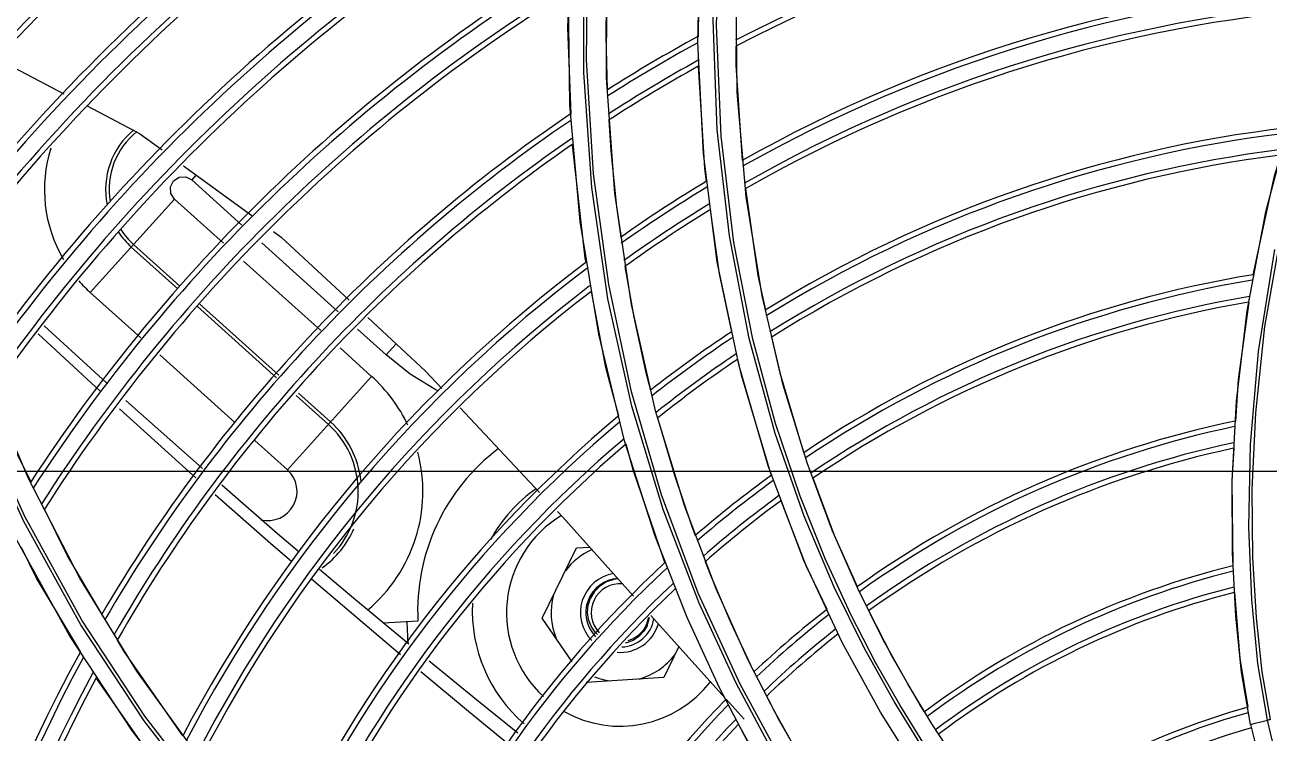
# Model space of a CAD drawing. Header units: metres. Extents: x -367 to 374, y -238 to 224.
# Drawn here: x 351.5228 to 351.6378, y 176.7758 to 176.8413 of the extents above; entities that cross this region are included whole.
import ezdxf
from ezdxf.enums import TextEntityAlignment as Align

# ---------------------------------------------------------------- set-up
doc = ezdxf.new("R2010")
doc.units = ezdxf.units.M
for name, color, linetype in [('ELE-ALIMENTADORES', 160, 'Continuous'), ('LA_BAU_BASES GERAIS_R00$0$ARQ-XREF-ATT', 8, 'Continuous'), ('LA_BAU_BASES GERAIS_R00$0$BASE', 253, 'Continuous'), ('LA_BAU_BASES GERAIS_R00$0$dutos', 31, 'Continuous')]:
    doc.layers.add(name, color=color, linetype=linetype)
doc.styles.add('LA_BAU_BASES GERAIS_R00$0$R60-125-RS', font='romans.shx', dxfattribs={"height": 0.19})
doc.styles.add('LA_BAU_BASES GERAIS_R00$0$R80-100-RS', font='romans.shx', dxfattribs={"height": 0.203})

# ---------------------------------------------------------------- blocks, each defined once
blk = doc.blocks.new('LA_BAU_BASES GERAIS_R00$0$LA_BAU_ALVENARIA SUPERIOR_R01')
at = {"layer": 'LA_BAU_BASES GERAIS_R00$0$BASE', "linetype": 'Continuous'}
blk.add_line((254.7, 176.8), (245.4, 176.8), dxfattribs=at)
blk = doc.blocks.new('LA_BAU_BASES GERAIS_R00$0$A$C2E3D5B4E')
at = {"layer": 'LA_BAU_BASES GERAIS_R00$0$dutos', "color": 251}
for p, q in [((-15.16498651273741, -1.11035728435462), (-15.16470479620375, -1.099736965372074)), ((-15.17341216035948, -1.113643473837044), (-15.17337309474215, -1.102701190511368)), ((-15.17681012469302, -1.116123726431113), (-15.17695156030823, -1.105039043980184)), ((-15.16134849587979, -1.114958976911737), (-15.16144498172434, -1.104993759379511)), ((-15.16446491661281, -1.120670129940379), (-15.16498651273741, -1.11035728435462)), ((-15.17264636202481, -1.124277842722847), (-15.17341216035948, -1.113643473837044)), ((-15.16052430597756, -1.124623049860645), (-15.16134849587979, -1.114958976911737)), ((-15.17586097580124, -1.126895561140088), (-15.17681012469302, -1.116123726431113)), ((-15.17539099468513, -1.130284910274611), (-15.1765768875739, -1.119812156245359)), ((-15.163181451318, -1.130646315543061), (-15.16446491661281, -1.120670129940379)), ((-15.21249297663144, -1.121751487514928), (-15.20619111799397, -1.126368377746701)), ((-15.2071005594039, -1.127249550853492), (-15.21174378795058, -1.123068769092868)), ((-15.21132689397245, -1.122605787166037), (-15.21174377514899, -1.123068780617984)), ((-15.21333135565192, -1.124831968934529), (-15.22111168252013, -1.133472895781495)), ((-15.21333136925887, -1.124831956681817), (-15.20880848029674, -1.128904384194072)), ((-15.17111520479875, -1.13457421881202), (-15.17264636202481, -1.124277842722847)), ((-15.15904526433633, -1.133782272364158), (-15.16052430597756, -1.124623049860645)), ((-15.11423132847085, -1.13516314925954), (-15.11249841153085, -1.126020059372138)), ((-15.17414293207685, -1.137324355955286), (-15.17586097580124, -1.126895561140088)), ((-15.21732646504825, -1.12926900858082), (-15.21301901608786, -1.133147453044046)), ((-15.212828298369, -1.132897036063412), (-15.2171165513173, -1.129035875765737)), ((-15.19820075452526, -1.135262971160671), (-15.20527772669584, -1.128890836794824)), ((-15.11318542532672, -1.138929177700163), (-15.11168393180697, -1.129508802208591)), ((-15.20696803547344, -1.130561528157784), (-15.19982261500445, -1.136995293647203)), ((-15.17531277044418, -1.130698617440146), (-15.17539099468513, -1.130284910274611)), ((-15.16117521314709, -1.140262755752417), (-15.163181451318, -1.130646315543061)), ((-15.21645807596633, -1.137663021936248), (-15.22111099324138, -1.133473516405218)), ((-15.20368955173672, -1.141125600490966), (-15.210998170724, -1.134544890396398)), ((-15.16888343116534, -1.144406675291691), (-15.17111520479875, -1.13457421881202)), ((-15.15709226639319, -1.142040371590781), (-15.15904526433633, -1.133782272364158)), ((-15.21122166732539, -1.134765793138911), (-15.2039039979436, -1.14135465224598)), ((-15.21962567233777, -1.141822152669818), (-15.22537323430242, -1.136566862883853)), ((-15.19377561098554, -1.139247388300362), (-15.19643683506774, -1.136851211373767)), ((-15.22020931427687, -1.142588488666377), (-15.22593435204863, -1.137285751958814)), ((-15.17174819601769, -1.147190523328106), (-15.17414293207685, -1.137324355955286)), ((-15.19804165125106, -1.13859888061296), (-15.19512434902481, -1.141225631334862)), ((-15.19377567616812, -1.13924732960885), (-15.19284964862391, -1.138218764841156)), ((-15.20777093467359, -1.145484959090652), (-15.21469798567068, -1.139247814358612)), ((-15.16096021390558, -1.141110872442994), (-15.16127777767406, -1.139646293891644)), ((-15.22682250010484, -1.150661197092347), (-15.23101370273116, -1.140856120453179)), ((-15.20290439006294, -1.149866815545181), (-15.19512406342938, -1.141225888488123)), ((-15.15827398452393, -1.150117567585482), (-15.16096021390558, -1.141110872442994)), ((-15.15488392743646, -1.149214315248798), (-15.15709226639319, -1.142040371590781)), ((-15.20208014251784, -1.14299685904615), (-15.19911918321941, -1.145662918773894)), ((-15.19890926949074, -1.145429785958811), (-15.20186794994834, -1.142765778108412)), ((-15.18693333902638, -1.14414382377862), (-15.179598508239, -1.151945510462326)), ((-15.16618113954064, -1.153264144387947), (-15.16888343116534, -1.144406675291691)), ((-15.20290436226742, -1.149866840567199), (-15.2059064412133, -1.147163756542511)), ((-15.16893698932199, -1.155979664180165), (-15.17174819601769, -1.147190523328106)), ((-15.15255599698776, -1.155429183009517), (-15.15488392743646, -1.149214315248798)), ((-15.22206880685098, -1.159866388862326), (-15.22682250010484, -1.150661197092347)), ((-15.15817969889349, -1.150363323709541), (-15.15827398452393, -1.150117567585482)), ((-15.16329608748947, -1.160863012138805), (-15.16618113954064, -1.153264144387947)), ((-15.16556878359188, -1.155003140071756), (-15.16521518721584, -1.155929528939566)), ((-15.22303107355356, -1.165163935280077), (-15.22823691325357, -1.155742895759147)), ((-15.16597429411149, -1.163516966018221), (-15.16893698932199, -1.155979664180165)), ((-15.15019179927458, -1.16083669754579), (-15.15255599698776, -1.155429183009517)), ((-15.17935614097951, -1.163564107401442), (-15.17619244309253, -1.157077565469706)), ((-15.17619244309253, -1.157077565469706), (-15.1749723631915, -1.156998426300277)), ((-15.16802082406275, -1.15843586858108), (-15.16813328624949, -1.158162843174694)), ((-15.15164774877712, -1.16583100212091), (-15.15518336042805, -1.158228998746097)), ((-15.2168017408444, -1.168460955714806), (-15.22206880685098, -1.159866388862326)), ((-15.16035597017526, -1.167403874604759), (-15.16329608748947, -1.160863012138805)), ((-15.14784651214632, -1.165562182543624), (-15.15019179927458, -1.16083669754579)), ((-15.19084563557726, -1.163861863789577), (-15.19404068456106, -1.164025431382186)), ((-15.19173948913021, -1.165944023761483), (-15.19184323290938, -1.163912934868392)), ((-15.17660045377943, -1.167605495103714), (-15.17935614097951, -1.163564107401442)), ((-15.21728796010439, -1.173932344435968), (-15.22303107355356, -1.165163935280077)), ((-15.16673401730668, -1.166199809279249), (-15.16812112079151, -1.16904379288161)), ((-15.15744063090096, -1.173061462243538), (-15.16035597017526, -1.167403874604759)), ((-15.21473110852321, -1.177413959486955), (-15.22056800042765, -1.16909131062647)), ((-15.21106595647143, -1.176440576956054), (-15.2168017408444, -1.168460955714806)), ((-15.16812112079151, -1.16904379288161), (-15.17530212140764, -1.169509580766032)), ((-15.15989004304311, -1.168356725154524), (-15.1597953974233, -1.16854011373988)), ((-15.16236501814637, -1.171069049097866), (-15.1607122588639, -1.172910935290645)), ((-15.14403226723152, -1.172231725966128), (-15.14443220017483, -1.171602756678737)), ((-15.14124192103554, -1.176558306702361), (-15.14335219884788, -1.1733466260618)), ((-15.21105570662166, -1.182042182948578), (-15.21728796010439, -1.173932344435968))]:
    blk.add_line(p, q, dxfattribs=at)
for points in [[(-15.13696014665265, -1.185249433275828), (-15.13928086999977, -1.182517926168373), (-15.14168169786262, -1.179260360440537), (-15.14421460459062, -1.175536930631722), (-15.14685812051721, -1.17127455549479), (-15.14959680543825, -1.166364042815701), (-15.15238528210057, -1.16069981955178), (-15.15516339035366, -1.154137816358968), (-15.1578365250075, -1.146505440214867), (-15.16023244625512, -1.13771962562231), (-15.162063284346, -1.128238526689245), (-15.16318771389342, -1.118436246175122), (-15.16357331888639, -1.108304541218502), (-15.16317927556838, -1.097881633153236), (-15.16196490665743, -1.087198963369417), (-15.15988889149958, -1.076295215426114)], [(-15.13672467687047, -1.185061275513078), (-15.13846116720788, -1.183081563212625), (-15.14024883935645, -1.180721638905823), (-15.14216853632888, -1.178044233355365), (-15.14419472017789, -1.175015929751396), (-15.14632722312126, -1.171580916897881), (-15.1485545238379, -1.167674663162586), (-15.15085518618389, -1.163224008049554), (-15.15319792780701, -1.158138962275814), (-15.15553906357081, -1.152302139181018), (-15.15781033945495, -1.145573272255831), (-15.15990519724983, -1.137799687093036), (-15.16166246137618, -1.128856953917136), (-15.16284003574583, -1.119025540846167), (-15.16327196152133, -1.108801380762714), (-15.1629079438294, -1.098292221816962), (-15.16170695293249, -1.08751479630854)], [(-15.14538084239757, -1.193382409668345), (-15.14916176717543, -1.188862989167944), (-15.15302924317939, -1.183441326377476), (-15.15703789197323, -1.177078809747115), (-15.16107971548763, -1.169662802503524), (-15.1649399723492, -1.161249634382045), (-15.16833513700476, -1.152162824238701), (-15.17111108443123, -1.142637977660968), (-15.1732133909104, -1.132747448220186), (-15.17460844329662, -1.122514346707874), (-15.17526151120546, -1.111966491532883), (-15.17513669594155, -1.1011240443774), (-15.17419594734156, -1.090025516253888)], [(-15.14557757057946, -1.193611505848537), (-15.14853882366879, -1.190181529955851), (-15.15156338403904, -1.186092111126243), (-15.15474583261039, -1.181378685712559), (-15.15805620251376, -1.175925109985371), (-15.16145559426695, -1.169584600748465), (-15.1648711922553, -1.162188375982339), (-15.16819156898146, -1.153523666787521), (-15.17107484673807, -1.143981181890638), (-15.17328472511372, -1.134049412058346), (-15.17478152435842, -1.123764995285171), (-15.17552898333497, -1.113150332687553), (-15.1754889654635, -1.102239485792495), (-15.17462332798004, -1.091065630134551)], [(-15.16492790425355, -1.109829188812625), (-15.16481362161812, -1.101609804222505), (-15.16456809343708, -1.098859122509282)], [(-15.17342767450327, -1.104222870954516), (-15.17349307302402, -1.109715134095211), (-15.17336430438354, -1.11476356699194)], [(-15.17668672534865, -1.116987496002082), (-15.17699627473894, -1.109026920945041), (-15.17688127939846, -1.105718973403498)], [(-15.11249841153085, -1.126020059372138), (-15.11002523871866, -1.116750222609596), (-15.10681858817725, -1.107521315530619)], [(-15.15855342842224, -1.217822311506723), (-15.16352803783957, -1.215954625612255), (-15.16889949859706, -1.213498274076926), (-15.17479900648141, -1.210407929107248), (-15.18130672944289, -1.206491719453595), (-15.18838804241523, -1.20156491548795), (-15.19578846086779, -1.195571933624421), (-15.20301471804078, -1.188738331952379), (-15.20980175853765, -1.181242693012507), (-15.21613921390826, -1.173053846713344), (-15.22197494158854, -1.164178639265344), (-15.22725434543463, -1.154628552407928), (-15.23192565702038, -1.144408950886543), (-15.23592858933262, -1.133541167047667), (-15.23920262976071, -1.122051264023582), (-15.24168826003915, -1.109963972649609)], [(-15.1584706769454, -1.217533781445752), (-15.16346429503119, -1.215655342722755), (-15.16882047503987, -1.213202482215536), (-15.17471054007046, -1.210112905144058), (-15.18121481600474, -1.206193029006215), (-15.18831297130782, -1.20124514423668), (-15.19573578875452, -1.195218367437235), (-15.20295257341741, -1.188372559991592), (-15.20973548073789, -1.180855172349482), (-15.21606583841412, -1.17264013803441), (-15.22188522061379, -1.163743064736707), (-15.22714730320286, -1.154165671523231), (-15.23179902221591, -1.143916115014406), (-15.23578013528368, -1.133014402703054), (-15.23902784689562, -1.12148633717851), (-15.241480286777, -1.10935572329771)], [(-15.1608563263685, -1.121272576180388), (-15.16144309416313, -1.112467409093995), (-15.16142565938799, -1.11070706106301)], [(-15.22944006512944, -1.112035728829767), (-15.22934643740609, -1.112067198281409), (-15.22355136500119, -1.115105220395606)], [(-15.16417311792611, -1.123202541085163), (-15.16433774992674, -1.12201204245838), (-15.16492031016242, -1.112566022134786)], [(-15.22140689454409, -1.116229442531846), (-15.21656720121791, -1.118766614514868), (-15.21447500197382, -1.120299409014194)], [(-15.17319933103454, -1.117550679770545), (-15.17302044458529, -1.120387590613689), (-15.17249772366858, -1.125569813045956), (-15.17210815570525, -1.128371964426776)], [(-15.11366844533086, -1.131829287894732), (-15.11169318679049, -1.122686116779448), (-15.11113338705673, -1.120795840663675)], [(-15.21333136925887, -1.124831956681817), (-15.2136673555915, -1.124312020486002), (-15.21369829953437, -1.12370583665296), (-15.21342210166722, -1.123160032617022), (-15.21291088226417, -1.122824443776778), (-15.21229951634223, -1.122788248516088), (-15.21174378795058, -1.123068769092868)], [(-15.1586923745931, -1.135099407399764), (-15.15940583981001, -1.131904565037701), (-15.16056165062855, -1.123895777418227)], [(-15.16182673417597, -1.137114550687954), (-15.16299317832636, -1.131735004146037), (-15.16380831397919, -1.125840537306146)], [(-15.2042008714252, -1.127826479309704), (-15.20347759865672, -1.128356365994193), (-15.19719384812879, -1.134187486179769)], [(-15.11206949486859, -1.172934825730124), (-15.11283633558378, -1.168536106408908), (-15.11336107657553, -1.163550525492326), (-15.11369520659946, -1.15795739036065), (-15.11375688419685, -1.151671736734613), (-15.11343626236157, -1.144598185712027), (-15.11258307321532, -1.136627865246453), (-15.111012193845, -1.127737619664629)], [(-15.1717216751249, -1.131062014994029), (-15.17088823144923, -1.135753468436349), (-15.16980693831647, -1.14074006852087), (-15.1693520820977, -1.142511892232221)], [(-15.17227906503149, -1.144915585625029), (-15.17347489920485, -1.140418628714258), (-15.17480339169379, -1.133392585926856)], [(-15.11527137999974, -1.145364479229727), (-15.11503182802835, -1.141519096125819), (-15.11404200613015, -1.134366309299992)], [(-15.11561457597099, -1.15093755096558), (-15.11521612483602, -1.143523188256665), (-15.11423132847085, -1.13516314925954)], [(-15.19546447145467, -1.135792292606027), (-15.19013874044367, -1.140734401218367), (-15.18863789580519, -1.142330773372748)], [(-15.15517597175858, -1.148274666037366), (-15.1573887328982, -1.140937014643612), (-15.15813211974773, -1.137608185507531)], [(-15.11236073626333, -1.173007372531799), (-15.11323027756998, -1.167768054126725), (-15.11379115142427, -1.16185558987371), (-15.11406350833749, -1.155157156057328), (-15.1139197522989, -1.147533341529822), (-15.11318542532672, -1.138929177700163)], [(-15.1889286295559, -1.142584789406726), (-15.18925869603891, -1.142436401559905), (-15.19155358854232, -1.141024809085764), (-15.19377561098554, -1.139247388300362)], [(-15.15518336042805, -1.158228998746097), (-15.15848045903113, -1.149505865563412), (-15.16117521314709, -1.140262755752417)], [(-15.22657342765388, -1.151002787530786), (-15.2278998486745, -1.148321622370247), (-15.23015342682675, -1.142771484426419)], [(-15.2107575409841, -1.149727533049088), (-15.21105929710575, -1.149465181825406), (-15.21782677772535, -1.143439837240919)], [(-15.21135431953235, -1.150593403382743), (-15.21162662801407, -1.15035311517903), (-15.21841383853507, -1.144226393938595)], [(-15.16856612456422, -1.145573471117757), (-15.16714140085196, -1.150364254336353), (-15.16556878359188, -1.155003140071756)], [(-15.16813328624949, -1.158162843174694), (-15.1709635290299, -1.149862683507024), (-15.1715925620656, -1.1474971929444)], [(-15.11552075648342, -1.158731421401797), (-15.11561207506566, -1.150833451318874), (-15.11542764811611, -1.147872956899562)], [(-15.15023664786759, -1.160667926407484), (-15.15234770487859, -1.155937212047036), (-15.15434043371988, -1.150639385716829)], [(-15.20182617253931, -1.157455330941673), (-15.20381765547609, -1.155761171903293), (-15.20896683633828, -1.151284398088762)], [(-15.11527068492251, -1.163372387886454), (-15.11559245743001, -1.157521056842313), (-15.11561457597099, -1.15093755096558)], [(-15.2025267540921, -1.158347971554292), (-15.20443053844747, -1.156703029095013), (-15.20956601349599, -1.152171425621134)], [(-15.1530484878117, -1.162782063841121), (-15.15496675477243, -1.158737884002846), (-15.15727406285396, -1.152723870090711)], [(-15.22001022278801, -1.163219654925058), (-15.22320832561127, -1.157804846772422), (-15.22531514886123, -1.153546213194829)], [(-15.177937080025, -1.153712687205086), (-15.17745736108691, -1.154222939857107), (-15.17091700520177, -1.161527843066949)], [(-15.22199694974233, -1.166712900067694), (-15.22607435529244, -1.159860787917466), (-15.2274794232535, -1.157040986495019)], [(-15.16429395833757, -1.158343060975938), (-15.16381959351338, -1.159585851693635), (-15.16193860978592, -1.164005651671403), (-15.15989004304311, -1.168356725154524)], [(-15.19169333291666, -1.165982505916588), (-15.19716663757981, -1.161419207868391), (-15.19992762013226, -1.159070433768363)], [(-15.19244968589101, -1.166964928696586), (-15.19782453484822, -1.162410868728955), (-15.20066667466563, -1.159955151281508)], [(-15.1723376509226, -1.159941128267462), (-15.17274532716601, -1.159983221455775), (-15.17342565521949, -1.160219493841112), (-15.17402967497173, -1.160601715335986), (-15.17453077054051, -1.161114157895724), (-15.17489711567987, -1.161724129106631)], [(-15.17425166798103, -1.16509379774169), (-15.17448181973441, -1.164872140273189), (-15.17484365526707, -1.164320871416464), (-15.17507540723591, -1.163700721247267), (-15.17516500581951, -1.163037724393405), (-15.17510492856172, -1.162367090097803), (-15.17489711567987, -1.161724129106631)], [(-15.11412880843773, -1.171807538870496), (-15.11488741752646, -1.167303017905112), (-15.11538218030955, -1.161195636344644)], [(-15.16932020065724, -1.163311309112657), (-15.16661573192187, -1.166331921857534), (-15.1624974891256, -1.170921419330341)], [(-15.14443220017483, -1.171602756678737), (-15.14702234508832, -1.167101905494462), (-15.14918021233007, -1.162891311092324)], [(-15.16967329925819, -1.164271954614094), (-15.1699943039639, -1.164813762421261), (-15.17043204193669, -1.165272095870648), (-15.17096530439676, -1.165622268375671), (-15.17155810916665, -1.165842434714875), (-15.17165686655653, -1.165855493943752)], [(-15.16967329925819, -1.164271954614094), (-15.16947908004977, -1.16364565028897), (-15.16946827737866, -1.163472536504457)], [(-15.16001915294237, -1.175631244425574), (-15.16297660978535, -1.170010899397028), (-15.16597429411149, -1.163516966018221)], [(-15.11391104743188, -1.173401835910852), (-15.11474071618932, -1.168562573044881), (-15.11527068492251, -1.163372387886454)], [(-15.21256147458234, -1.17444515201413), (-15.21797762462438, -1.166661110591747), (-15.2186096796645, -1.165590958391192)], [(-15.14335219884788, -1.1733466260618), (-15.14555712619949, -1.169706815741563), (-15.14784651214632, -1.165562182543624)], [(-15.14466304392317, -1.177747053379505), (-15.14811312824804, -1.17226835892933), (-15.15164774877712, -1.16583100212091)], [(-15.18161172548707, -1.174191188604425), (-15.1854429197756, -1.171110251203288), (-15.18981038331231, -1.167533842891942)], [(-15.18239628543415, -1.175314984590557), (-15.18617713309004, -1.172207444054663), (-15.19057154668963, -1.168540939333695)], [(-15.15863516167565, -1.170788226145021), (-15.15786961191998, -1.172271581489156), (-15.15571098801547, -1.176116464669292), (-15.15370758806648, -1.179421966588677)], [(-15.15562094973211, -1.182889713953671), (-15.1565110397637, -1.1815384416538), (-15.15932297225618, -1.17686274225224), (-15.16121372263615, -1.173371179964931)], [(-15.15188022949997, -1.182245893982952), (-15.15460279717081, -1.177973700576956), (-15.15744063090096, -1.173061462243538)], [(-15.11391104713493, -1.173401836511118), (-15.11349077595332, -1.175109657475048), (-15.11310829698778, -1.176617937795243)], [(-15.11391104501899, -1.173401818575883), (-15.11379893963249, -1.173362958221048), (-15.11347735003437, -1.173277334461716), (-15.1129736233238, -1.173152571385515), (-15.11236071732037, -1.17300724092155)], [(-15.11112052320732, -1.177992038581294), (-15.11148875606432, -1.176503545179628), (-15.11191214143764, -1.174822723094337), (-15.112360722424, -1.173007221845808)]]:
    blk.add_lwpolyline(points, dxfattribs=at)
for centre, radius, start, end in [((-15.09664577555668, -1.235418544163338), 0.2250604704626671, 121.8920667803313, 146.7142208728027), ((-15.09664577555668, -1.235418544163338), 0.2254009994116793, 122.5186267401654, 146.7234435800153), ((-15.09664577555668, -1.235418544163338), 0.2245605424042466, 122.551843557506, 146.7142246018125), ((-15.09664577555668, -1.235418544163338), 0.1905591239651123, 112.2783531507014, 138.5565356775491), ((-15.09664577555668, -1.235418544163338), 0.1839832523680515, 113.9542555301161, 140.1682690309284), ((-15.09664577555668, -1.235418544163338), 0.1834911307777697, 114.0791152413695, 140.2880570873642), ((-15.09664577555668, -1.235418544163338), 0.1820510564945284, 114.4441286047893, 140.6379995099215), ((-15.09664577555668, -1.235418544163338), 0.1815590481756004, 114.5686938711428, 140.7573370959718), ((-15.09664577555668, -1.235418544163338), 0.1749831765762396, 116.226260581128, 142.3409948222628), ((-15.09664577555668, -1.235418544163338), 0.1744910549859578, 116.3497170028933, 142.4586035035185), ((-15.09664577555668, -1.235418544163338), 0.1730509807050165, 116.7105988062622, 142.8020999980658), ((-15.09664577555668, -1.235418544163338), 0.1725589723837885, 116.8337438482328, 142.9192116633491), ((-15.09664577555668, -1.235418544163338), 0.1649830923649041, 118.7196917100297, 144.7059103763566), ((-15.09664577555668, -1.235418544163338), 0.1644909707746223, 118.8414886476935, 144.8208247903123), ((-15.09664577555668, -1.235418544163338), 0.163050896493681, 119.1974783235908, 145.1563467183268), ((-15.09664577555668, -1.235418544163338), 0.162558888172453, 119.3189401126494, 145.2707030564), ((-15.09664577555668, -1.235418544163338), 0.141050711227363, 91.73426644755251, 117.3685594462161), ((-15.09664577555668, -1.235418544163338), 0.140558702908435, 91.84494494862473, 117.469136634345), ((-15.09664577555668, -1.235418544163338), 0.1549830081535687, 121.1782564071251, 147.0128453315101), ((-15.09664577555668, -1.235418544163338), 0.1544908865632869, 121.2982737217528, 147.1247207383937), ((-15.09664577555668, -1.235418544163338), 0.1530508122823456, 121.6490211163394, 147.4512395110037), ((-15.09664577555668, -1.235418544163338), 0.1525588039611176, 121.7686803681728, 147.5624816624038), ((-15.09664577555668, -1.235418544163338), 0.1309828060482036, 93.96583856502903, 119.3737315523253), ((-15.09664577555668, -1.235418544163338), 0.1304906844579218, 94.07300827726135, 119.4686900147351), ((-15.09664577555668, -1.235418544163338), 0.1290506101746804, 94.3856091269345, 119.7448756963382), ((-15.09664577555668, -1.235418544163338), 0.1285586018557525, 94.49204585733149, 119.8386345562923), ((-15.09664577555668, -1.235418544163338), 0.1429829071008861, 118.5550249732487, 122.4520243386771), ((-15.09664577555668, -1.235418544163338), 0.1424907855106043, 118.6601150098682, 122.5659646643193), ((-15.09664577555668, -1.235418544163338), 0.141050711227363, 118.9664735608572, 122.8986820282752), ((-15.09664577555668, -1.235418544163338), 0.140558702908435, 119.0707230979779, 123.0120963044305), ((-15.09664577555668, -1.235418544163338), 0.1429829071008861, 124.0788558525714, 149.6935800119502), ((-15.09664577555668, -1.235418544163338), 0.1424907855106043, 124.1965561864597, 149.8012354928823), ((-15.21253756578017, -1.123950374427011), 0.007156849867809414, 129.6490790579899, 191.4280925538401), ((-15.09664577555668, -1.235418544163338), 0.1179826965736974, 96.73139831187747, 121.7732268846462), ((-15.21253756578017, -1.123950374427011), 0.006843122018690685, 128.613434437146, 189.4606708761985), ((-15.09664577555668, -1.235418544163338), 0.141050711227363, 124.5404704569662, 150.115235884929), ((-15.09664577555668, -1.235418544163338), 0.1174905749834157, 96.83316507121798, 121.8591613312389), ((-15.21253775362948, -1.123950249169582), 0.01281351045794596, 162.6133517767219, 210.2675291544405), ((-15.09664577555668, -1.235418544163338), 0.140558702908435, 124.6577768665107, 150.2221422674638), ((-15.09664577555668, -1.235418544163338), 0.1160505007001743, 97.12969847139756, 122.1084155805161), ((-15.09664577555668, -1.235418544163338), 0.1155584923812464, 97.23055610705914, 122.1927914691465), ((-15.09664577555668, -1.235418544163338), 0.1309828060482036, 121.0540194061526, 125.191455373182), ((-15.09664577555668, -1.235418544163338), 0.1304906844579218, 121.1534268785694, 125.3019200391326), ((-15.09664577555668, -1.235418544163338), 0.1290506101746804, 121.4428804662082, 125.6243440221378), ((-15.09664577555668, -1.235418544163338), 0.1285586018557525, 121.5412584494112, 125.7341988887414), ((-15.21253756578017, -1.123950374427011), 0.006843122018690685, 212.7338920532741, 227.9999736355303), ((-15.21253756578017, -1.123950374427011), 0.007156849867809414, 213.3799381998453, 227.9999736355303), ((-15.09664577555668, -1.235418544163338), 0.1309828060482036, 126.9202501308233, 152.2623321135056), ((-15.09664577555668, -1.235418544163338), 0.1304906844579218, 127.0353957170222, 152.3649512000287), ((-15.09664577555668, -1.235418544163338), 0.1049825870991914, 99.33745281544563, 123.899989035244), ((-15.21253775362948, -1.123950249169582), 0.01281351045794596, 221.2323143185452, 228.0051462741012), ((-15.09664577555668, -1.235418544163338), 0.1290506101746804, 127.3717694925997, 152.6639810563087), ((-15.09664577555668, -1.235418544163338), 0.1285586018557525, 127.4864773598317, 152.7656934725682), ((-15.09664577555668, -1.235418544163338), 0.1044904655089096, 99.43239495034318, 123.9739814344104), ((-15.09664577555668, -1.235418544163338), 0.1030503912256682, 99.70856485031075, 124.1874778787207), ((-15.09664577555668, -1.235418544163338), 0.1025583829067403, 99.80232834814703, 124.2593525480545), ((-15.09664577555668, -1.235418544163338), 0.1179826965736974, 123.5870734887551, 128.0554984460237), ((-15.09664577555668, -1.235418544163338), 0.1174905749834157, 123.6787940824905, 128.1615120384543), ((-15.09664577555668, -1.235418544163338), 0.1160505007001743, 123.9453323349952, 128.4707209415161), ((-15.09664577555668, -1.235418544163338), 0.1155584923812464, 124.0357353105866, 128.5759952158183), ((-15.20470174100365, -1.151863252341798), 0.01431330054425721, 25.37062105012311, 48.00227563174729), ((-15.09664577555668, -1.235418544163338), 0.1179826965736974, 129.9240402740009, 154.8916606397379), ((-15.09664577555668, -1.235418544163338), 0.1174905749834157, 130.0360733561407, 154.9875448809758), ((-15.20470188103127, -1.151863139613567), 0.008343127800818324, 316.5493429683315, 47.99968630867895), ((-15.20470188115542, -1.151863139502609), 0.008656780499104203, 6.813110159252965, 47.99968540620713), ((-15.09664577555668, -1.235418544163338), 0.09198247762468525, 101.7367380189971, 125.6566332601385), ((-15.09664577555668, -1.235418544163338), 0.09149035603440345, 101.8225648944812, 125.7139680158096), ((-15.09664577555668, -1.235418544163338), 0.1160505007001743, 130.3632458548948, 155.2665165346164), ((-15.09664577555668, -1.235418544163338), 0.1155584923812464, 130.474778075951, 155.3612538159403), ((-15.20470174100365, -1.151863252341798), 0.01431330054425721, 310.0525208230218, 14.73360869552336), ((-15.17206920272429, -1.162895913748514), 0.01880015831602266, 127.0544481735377, 182.944974371523), ((-15.09664577555668, -1.235418544163338), 0.09005028175116211, 102.0713875688925, 125.8773489484255), ((-15.09664577555668, -1.235418544163338), 0.08955827343223417, 102.1555701262239, 125.9316188051091), ((-15.20470184262786, -1.151863166955707), 0.00268625325828007, 255.952895200181, 48.00031684279376), ((-15.09664577555668, -1.235418544163338), 0.1049825870991914, 125.8893502597488, 130.7896868482446), ((-15.17206717169211, -1.16289904956983), 0.01375011579144877, 124.7887992805101, 151.3360271606389), ((-15.09664577555668, -1.235418544163338), 0.1044904655089096, 125.9710302251342, 130.8902107786733), ((-15.09664577555668, -1.235418544163338), 0.1030503912256682, 126.2075312904635, 131.1830695066459), ((-15.09664577555668, -1.235418544163338), 0.1025583829067403, 126.2874431280108, 131.2826575637859), ((-15.17215678194179, -1.163060679175658), 0.01050008842109723, 121.1770665005904, 227.5255064990682), ((-15.20470188115542, -1.151863139502609), 0.008656780499104203, 305.379437888406, 336.477059583061), ((-15.17215678194179, -1.163060679175658), 0.0063750536836626, 114.0497703007047, 142.6351230259288), ((-15.09664577555668, -1.235418544163338), 0.1049825870991914, 132.8396419034247, 157.3199685928436), ((-15.09664577555668, -1.235418544163338), 0.07898236815017916, 103.8476500195828, 126.8773498954204), ((-15.09664577555668, -1.235418544163338), 0.1044904655089096, 132.9480591727524, 157.4071564705434), ((-15.17215678194179, -1.163060679175658), 0.003675030947729033, 99.72827898090287, 224.7106340985206), ((-15.17215678194179, -1.163060679175658), 0.003175026737967267, 93.92138637633772, 224.3664812591171), ((-15.09664577555668, -1.235418544163338), 0.07849024655989735, 103.920110872273, 126.9095617923245), ((-15.09664577555668, -1.235418544163338), 0.1030503912256682, 133.2645106991723, 157.6601351825187), ((-15.09664577555668, -1.235418544163338), 0.1025583829067403, 133.3723308719309, 157.7458018299623), ((-15.17215678194179, -1.163060679175658), 0.00267494057161534, 84.79770875157728, 223.8867853656778), ((-15.09664577555668, -1.235418544163338), 0.07705017227665602, 104.1283958945407, 126.9967609990667), ((-15.17206717169211, -1.16289904956983), 0.01375011579144877, 176.9740312185321, 229.3774154486502), ((-15.17215678194179, -1.163060679175658), 0.0063750536836626, 165.3648769797501, 202.1189130134165), ((-15.09664577555668, -1.235418544163338), 0.07655816395772808, 104.1982175368462, 127.0240034849732), ((-15.09664577555668, -1.235418544163338), 0.09198247762468525, 127.8823994678483, 133.3594634172917), ((-15.09664577555668, -1.235418544163338), 0.09149035603440345, 127.950243655073, 133.4528154053569), ((-15.17215678194179, -1.163060679175658), 0.003675030947729033, 265.442725021615, 343.8257404938988), ((-15.17215678194179, -1.163060679175658), 0.003175026737967267, 272.9705098730909, 349.6568193019909), ((-15.17215678194179, -1.163060679175658), 0.00267494057161534, 285.6984735627046, 349.5458460612649), ((-15.09664577555668, -1.235418544163338), 0.09005028175116211, 128.1451541571317, 133.724186607328), ((-15.09664577555668, -1.235418544163338), 0.08955827343223417, 128.2104675290664, 133.8162571628351), ((-15.09664577555668, -1.235418544163338), 0.1429829071008861, 151.2981185165972, 179.6935800427134), ((-15.09664577555668, -1.235418544163338), 0.1424907855106043, 151.4094172251019, 179.8012355310549), ((-15.17215678194179, -1.163060679175658), 0.0063750536836626, 285.8810869705733, 322.6351230259288), ((-15.09664577555668, -1.235418544163338), 0.141050711227363, 151.7342664548773, 180.1152358618998), ((-15.09664577555668, -1.235418544163338), 0.140558702908435, 151.8449449230814, 180.2221422560642), ((-15.17215678194179, -1.163060679175658), 0.0063750536836626, 248.20975474297, 261.541373363205), ((-15.17215678194179, -1.163060679175658), 0.01050008842109723, 240.4525232785102, 322.5503596034764), ((-15.09664577555668, -1.235418544163338), 0.09198247762468525, 135.6501630001905, 159.4819543059473), ((-15.09664577555668, -1.235418544163338), 0.09149035603440345, 135.7541251194941, 159.557286965382), ((-15.09664577555668, -1.235418544163338), 0.06598225867567305, 105.4731590303118, 127.2183326246596), ((-15.09664577555668, -1.235418544163338), 0.06549013708539124, 105.5038915499752, 127.1869874407916), ((-15.09664577555668, -1.235418544163338), 0.09005028175116211, 136.0572818397764, 159.7746534132237), ((-15.09664577555668, -1.235418544163338), 0.08955827343223417, 136.16046896722, 159.8478282917731), ((-15.09664577555668, -1.235418544163338), 0.0643592327948867, 103.8659186990468, 104.1331193182369), ((-15.09664577555668, -1.235418544163338), 0.0640500628021499, 105.5686584866171, 127.0545387102938)]:
    blk.add_arc(centre, radius, start, end, dxfattribs=at)
blk = doc.blocks.new('LA_BAU_BASES GERAIS_R00')
at = {"layer": 'LA_BAU_BASES GERAIS_R00$0$ARQ-XREF-ATT'}
blk.add_blockref('LA_BAU_BASES GERAIS_R00$0$A$C2E3D5B4E', (366.75, 177.95), dxfattribs=at)
at = {"layer": 'LA_BAU_BASES GERAIS_R00$0$BASE'}
blk.add_blockref('LA_BAU_BASES GERAIS_R00$0$LA_BAU_ALVENARIA SUPERIOR_R01', (100, 0), dxfattribs=at)
at = {"layer": 'LA_BAU_BASES GERAIS_R00$0$BASE', "style": 'LA_BAU_BASES GERAIS_R00$0$R60-125-RS'}
for p in [(242.7815727361595, 218.919159373358), (358.6365727361596, 192.964159373358)]:
    blk.add_attdef('S', text='', height=0.19, rotation=90, dxfattribs=at).set_placement(p, align=Align.MIDDLE_CENTER)
at = {"layer": 'LA_BAU_BASES GERAIS_R00$0$BASE', "style": 'LA_BAU_BASES GERAIS_R00$0$R80-100-RS'}
blk.add_attdef('ACESSO', text='', height=0.203, dxfattribs=at).set_placement((365.922255870473, 191.9868442639211), align=Align.TOP_CENTER)
at = {"layer": 'LA_BAU_BASES GERAIS_R00$0$BASE', "style": 'LA_BAU_BASES GERAIS_R00$0$R60-125-RS'}
blk.add_attdef('S', text='', height=0.19, dxfattribs=at).set_placement((266.114159373358, 180.9134272638404), align=Align.MIDDLE_CENTER)

msp = doc.modelspace()

# ---------------------------------------------------------------- block references
at = {"layer": 'ELE-ALIMENTADORES', "color": 2}
msp.add_blockref('LA_BAU_BASES GERAIS_R00', (0, 0), dxfattribs=at)

doc.saveas('drawing.dxf')
